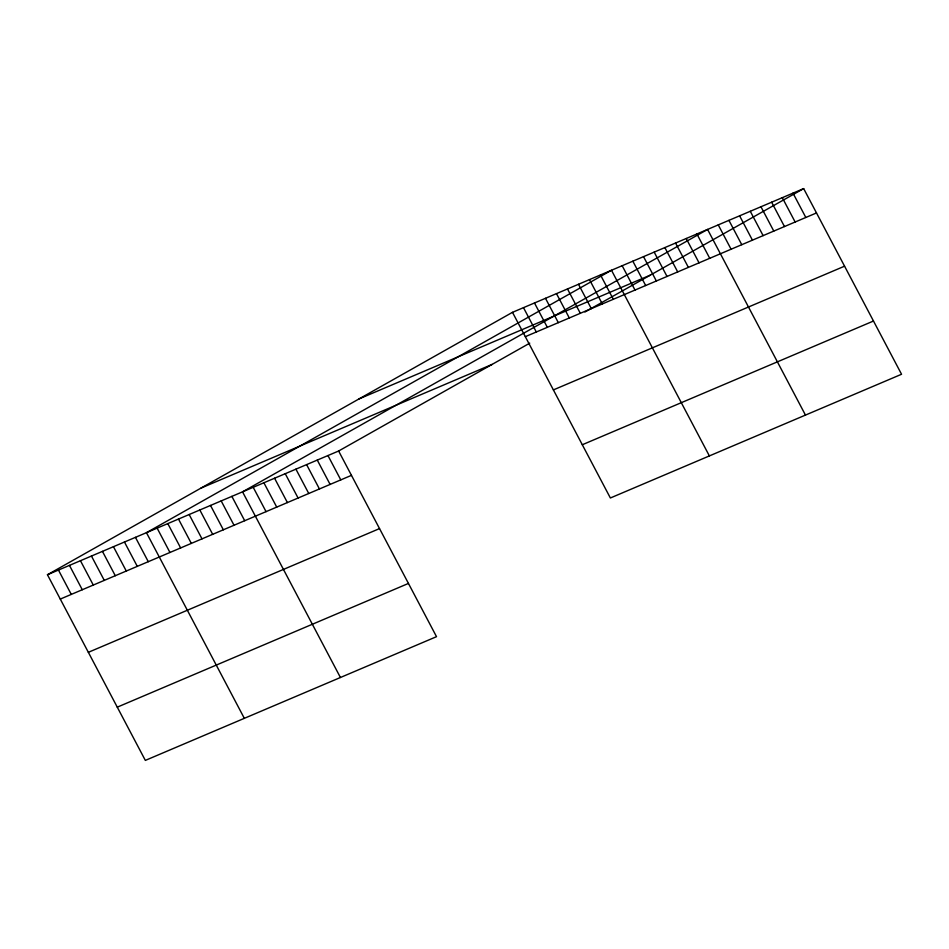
<?xml version="1.0" encoding="UTF-8"?>
<svg xmlns="http://www.w3.org/2000/svg" width="949" height="949" viewBox="0 0 949 949"><rect width="100%" height="100%" fill="white"/><g stroke="black" fill="none" stroke-linecap="round" stroke-linejoin="round"><path stroke-width="1.42" d="M47.45 574.738L338.627 451.012L436.516 636.672L145.339 760.398L47.45 574.738L512.484 312.328L803.661 188.602L901.55 374.262L610.373 497.988L512.484 312.328M338.627 451.012L529.732 343.17M584.952 312.019L803.661 188.602M359.03 398.924L650.195 275.198M525.319 336.67L816.496 212.944M200.915 488.142L492.092 364.416M60.285 599.08L351.462 475.354M553.386 389.909L844.563 266.183M88.352 652.319L379.529 528.593M582.306 444.749L873.483 321.023M117.273 707.159L408.45 583.433M792.984 193.133L805.82 217.475M782.308 197.677L795.143 222.019M771.632 202.208L784.467 226.55M760.956 206.752L773.791 231.093M750.279 211.283L763.115 235.625M739.603 215.826L752.438 240.168M728.927 220.358L741.762 244.7M718.251 224.889L731.086 249.231M805.464 415.093L707.574 229.433L242.541 491.843L340.43 677.503M696.898 233.964L709.733 258.306M686.222 238.507L699.057 262.849M675.546 243.039L688.381 267.381M664.869 247.582L677.705 271.924M654.193 252.114L667.028 276.456M643.517 256.645L656.352 280.987M632.841 261.189L645.676 285.53M622.164 265.72L635 290.062M709.378 455.923L611.488 270.263L146.454 532.674L244.332 718.334M600.492 274.937L613.315 299.279M589.483 279.611L602.318 303.953M578.487 284.285L591.322 308.627M567.49 288.959L580.325 313.3M556.482 293.632L569.317 317.974M545.485 298.306L558.32 322.648M534.489 302.98L547.324 327.322M523.492 307.654L536.315 331.996M327.951 455.544L340.786 479.886M317.274 460.087L330.11 484.429M306.598 464.619L319.433 488.96M295.922 469.162L308.757 493.504M285.246 473.693L298.081 498.035M274.569 478.237L287.405 502.579M263.893 482.768L276.728 507.11M253.217 487.3L266.052 511.641M231.864 496.374L244.7 520.716M221.188 500.918L234.023 525.26M210.512 505.449L223.347 529.791M199.836 509.993L212.671 534.334M189.159 514.524L201.995 538.866M178.483 519.056L191.318 543.397M167.807 523.599L180.642 547.941M157.131 528.13L169.954 552.472M135.446 537.348L148.281 561.689M124.449 542.021L137.285 566.363M113.453 546.695L126.288 571.037M102.445 551.369L115.28 575.711M91.448 556.043L104.283 580.385M80.451 560.717L93.287 585.058M69.455 565.39L82.278 589.732M58.447 570.064L71.282 594.406"/></g></svg>
